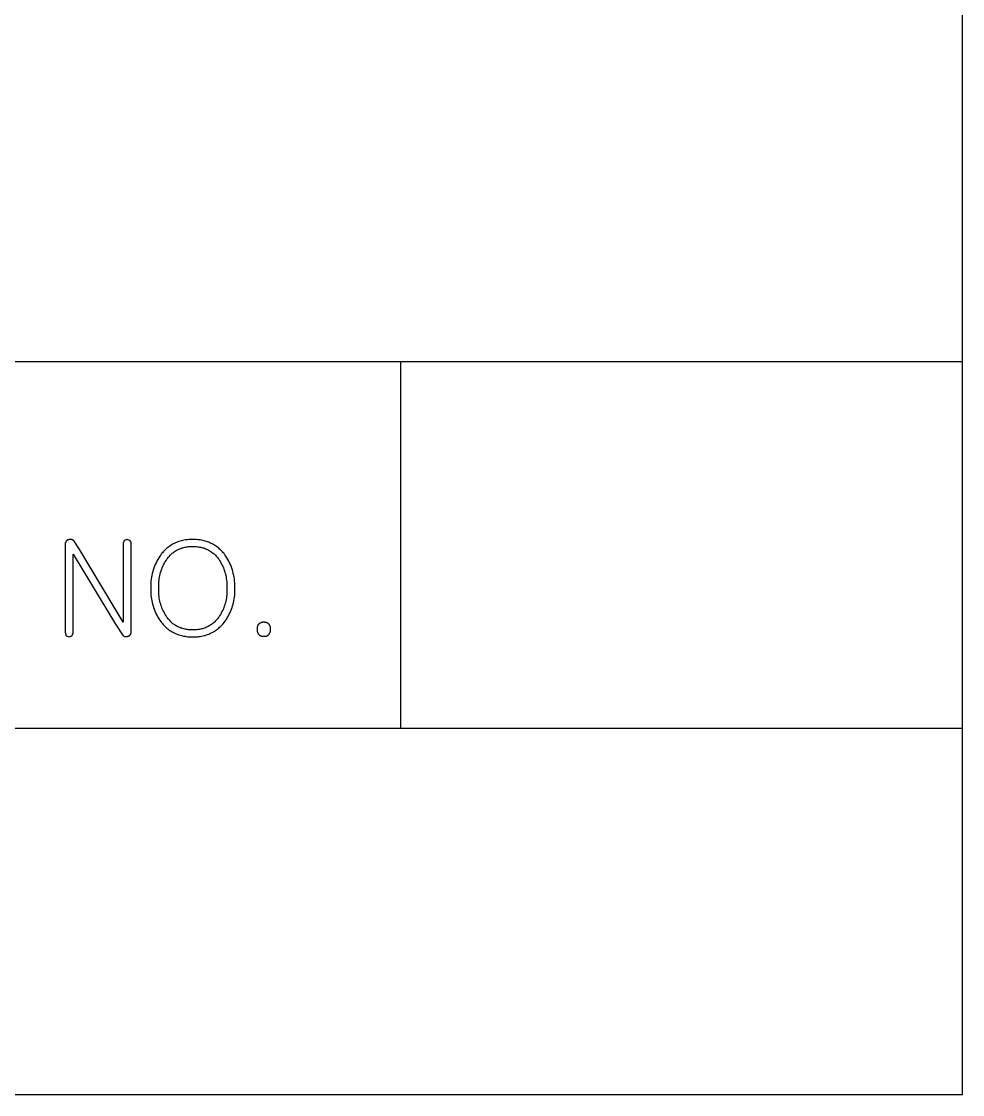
# Model space of a CAD drawing. Header units: millimetres. Extents: x 3033 to 5773, y 123 to 1487.
# Drawn here: x 5676.8 to 5773.1, y 124.1 to 233.9 of the extents above; entities that cross this region are included whole.
import ezdxf

# ---------------------------------------------------------------- set-up
doc = ezdxf.new("R2010")
doc.units = ezdxf.units.MM
doc.header["$MEASUREMENT"] = 0
doc.layers.add('____', color=5, linetype='Continuous')
doc.layers.add('TEX', color=70, linetype='Continuous')

msp = doc.modelspace()

# ---------------------------------------------------------------- linework, layer by layer
at = {"layer": '____'}
for p, q in [((5773.11, 124.06), (5773.11, 1486.94)), ((4443.11, 124.06), (5773.11, 124.06))]:
    msp.add_line(p, q, dxfattribs=at)
at = {"layer": 'TEX'}
for p, q in [((5773.11, 199.06), (5394.39, 199.06)), ((5715.61, 161.56), (5715.61, 199.06)), ((5681.25, 180.44), (5681.24, 180.43)), ((5681.24, 180.43), (5681.24, 180.41)), ((5681.24, 180.41), (5681.24, 180.39)), ((5681.24, 180.39), (5681.24, 180.38)), ((5681.24, 180.38), (5681.25, 180.36)), ((5681.26, 180.51), (5681.25, 180.49)), ((5681.25, 180.49), (5681.25, 180.48)), ((5681.25, 180.48), (5681.25, 180.46)), ((5681.25, 180.46), (5681.25, 180.44)), ((5681.25, 180.36), (5681.25, 180.35)), ((5681.25, 180.35), (5681.25, 171.38)), ((5681.27, 180.54), (5681.26, 180.52)), ((5681.26, 180.52), (5681.26, 180.51)), ((5681.28, 180.57), (5681.27, 180.55)), ((5681.27, 180.55), (5681.27, 180.54)), ((5681.29, 180.6), (5681.28, 180.58)), ((5681.28, 180.58), (5681.28, 180.57)), ((5681.3, 180.61), (5681.29, 180.6)), ((5681.31, 180.63), (5681.3, 180.61)), ((5681.32, 180.66), (5681.31, 180.64)), ((5681.31, 180.64), (5681.31, 180.63)), ((5681.33, 180.67), (5681.32, 180.66)), ((5681.34, 180.68), (5681.33, 180.67)), ((5681.35, 180.69), (5681.34, 180.68)), ((5681.36, 180.71), (5681.35, 180.69)), ((5681.37, 180.72), (5681.36, 180.71)), ((5681.38, 180.73), (5681.37, 180.72)), ((5681.4, 180.74), (5681.38, 180.73)), ((5681.41, 180.75), (5681.4, 180.74)), ((5681.42, 180.76), (5681.41, 180.75)), ((5681.43, 180.77), (5681.42, 180.76)), ((5681.45, 180.78), (5681.43, 180.77)), ((5681.46, 180.79), (5681.45, 180.78)), ((5681.48, 180.8), (5681.46, 180.79)), ((5681.49, 180.81), (5681.48, 180.8)), ((5681.5, 180.82), (5681.49, 180.81)), ((5681.52, 180.82), (5681.5, 180.82)), ((5681.53, 180.83), (5681.52, 180.82)), ((5681.55, 180.83), (5681.53, 180.83)), ((5681.56, 180.84), (5681.55, 180.83)), ((5681.58, 180.84), (5681.56, 180.84)), ((5681.59, 180.85), (5681.58, 180.84)), ((5681.61, 180.85), (5681.59, 180.85)), ((5681.63, 180.86), (5681.61, 180.85)), ((5681.64, 180.86), (5681.63, 180.86)), ((5681.66, 180.86), (5681.64, 180.86)), ((5681.68, 180.87), (5681.66, 180.86)), ((5681.69, 180.87), (5681.68, 180.87)), ((5681.71, 180.87), (5681.69, 180.87)), ((5681.73, 180.87), (5681.71, 180.87)), ((5681.74, 180.88), (5681.73, 180.87)), ((5681.76, 180.88), (5681.74, 180.88)), ((5681.78, 180.88), (5681.76, 180.88)), ((5681.79, 180.88), (5681.78, 180.88)), ((5681.81, 180.88), (5681.79, 180.88)), ((5681.83, 180.88), (5681.81, 180.88)), ((5681.84, 180.87), (5681.83, 180.88)), ((5681.86, 180.87), (5681.84, 180.87)), ((5681.88, 180.87), (5681.86, 180.87)), ((5681.89, 180.87), (5681.88, 180.87)), ((5681.91, 180.86), (5681.89, 180.87)), ((5681.93, 180.86), (5681.91, 180.86)), ((5681.94, 180.85), (5681.93, 180.86)), ((5681.96, 180.85), (5681.94, 180.85)), ((5681.97, 180.84), (5681.96, 180.85)), ((5681.99, 180.83), (5681.97, 180.84)), ((5682, 180.83), (5681.99, 180.83)), ((5682.02, 180.82), (5682, 180.83)), ((5682.03, 180.81), (5682.02, 180.82)), ((5682.05, 180.8), (5682.03, 180.81)), ((5682.06, 180.79), (5682.05, 180.8)), ((5682.08, 180.78), (5682.06, 180.79)), ((5682.09, 180.77), (5682.08, 180.78)), ((5682.1, 180.76), (5682.09, 180.77)), ((5682.12, 180.75), (5682.1, 180.76)), ((5682.13, 180.74), (5682.12, 180.75)), ((5682.14, 180.73), (5682.13, 180.74)), ((5682.15, 180.72), (5682.14, 180.73)), ((5682.16, 180.7), (5682.15, 180.72)), ((5682.17, 180.69), (5682.16, 180.7)), ((5682.18, 180.68), (5682.17, 180.69)), ((5682.19, 180.66), (5682.18, 180.68)), ((5682.2, 180.65), (5682.19, 180.66)), ((5682.21, 180.63), (5682.2, 180.65)), ((5682.22, 180.62), (5682.21, 180.63)), ((5682.23, 180.6), (5682.22, 180.62)), ((5682.69, 179.93), (5682.23, 180.6)), ((5687.28, 180.76), (5687.17, 180.5)), ((5687.17, 180.5), (5687.17, 172.41)), ((5687.59, 180.86), (5687.28, 180.76)), ((5687.84, 180.76), (5687.59, 180.86)), ((5687.85, 180.75), (5687.84, 180.76)), ((5687.86, 180.75), (5687.85, 180.75)), ((5687.87, 180.74), (5687.86, 180.75)), ((5687.88, 180.74), (5687.87, 180.74)), ((5687.89, 180.73), (5687.88, 180.74)), ((5687.9, 180.72), (5687.89, 180.73)), ((5687.89, 180.73), (5687.89, 180.73)), ((5687.91, 180.71), (5687.9, 180.72)), ((5687.92, 180.7), (5687.91, 180.71)), ((5687.91, 180.71), (5687.91, 180.71)), ((5687.93, 180.69), (5687.92, 180.7)), ((5687.94, 180.68), (5687.93, 180.69)), ((5687.93, 180.69), (5687.93, 180.69)), ((5687.95, 180.67), (5687.94, 180.68)), ((5687.95, 180.66), (5687.95, 180.67)), ((5687.96, 180.66), (5687.95, 180.66)), ((5687.96, 180.65), (5687.96, 180.66)), ((5687.97, 180.64), (5687.96, 180.65)), ((5687.97, 180.63), (5687.97, 180.64)), ((5687.97, 180.62), (5687.97, 180.63)), ((5687.98, 180.61), (5687.97, 180.62)), ((5687.98, 180.6), (5687.98, 180.61)), ((5687.98, 180.59), (5687.98, 180.6)), ((5687.99, 180.59), (5687.98, 180.59)), ((5687.99, 180.58), (5687.99, 180.59)), ((5687.99, 180.57), (5687.99, 180.58)), ((5687.99, 180.56), (5687.99, 180.57)), ((5688, 180.55), (5687.99, 180.56)), ((5688, 180.54), (5688, 180.55)), ((5688, 180.53), (5688, 180.54)), ((5688, 180.52), (5688, 180.53)), ((5688, 180.51), (5688, 180.52)), ((5688, 180.5), (5688, 180.51)), ((5688, 171.48), (5688, 180.5)), ((5691.86, 180.13), (5691.76, 180.05)), ((5691.97, 180.2), (5691.86, 180.13)), ((5692.08, 180.28), (5691.97, 180.2)), ((5692.19, 180.34), (5692.08, 180.28)), ((5692.3, 180.41), (5692.19, 180.34)), ((5692.41, 180.47), (5692.3, 180.41)), ((5692.53, 180.52), (5692.41, 180.47)), ((5692.65, 180.57), (5692.53, 180.52)), ((5692.77, 180.62), (5692.65, 180.57)), ((5692.89, 180.66), (5692.77, 180.62)), ((5693.01, 180.7), (5692.89, 180.66)), ((5693.14, 180.74), (5693.01, 180.7)), ((5693.26, 180.77), (5693.14, 180.74)), ((5693.39, 180.8), (5693.26, 180.77)), ((5693.52, 180.82), (5693.39, 180.8)), ((5693.64, 180.84), (5693.52, 180.82)), ((5693.58, 180.1), (5693.68, 180.11)), ((5693.77, 180.85), (5693.64, 180.84)), ((5693.68, 180.11), (5693.78, 180.13)), ((5693.9, 180.86), (5693.77, 180.85)), ((5693.78, 180.13), (5693.88, 180.14)), ((5693.88, 180.14), (5693.98, 180.14)), ((5694.03, 180.86), (5693.9, 180.86)), ((5693.98, 180.14), (5694.08, 180.15)), ((5694.16, 180.86), (5694.03, 180.86)), ((5694.08, 180.15), (5694.19, 180.14)), ((5694.29, 180.86), (5694.16, 180.86)), ((5694.19, 180.14), (5694.29, 180.14)), ((5694.42, 180.87), (5694.29, 180.86)), ((5694.29, 180.14), (5694.39, 180.14)), ((5694.39, 180.14), (5694.49, 180.15)), ((5694.55, 180.87), (5694.42, 180.87)), ((5694.49, 180.15), (5694.6, 180.14)), ((5694.68, 180.86), (5694.55, 180.87)), ((5694.6, 180.14), (5694.7, 180.14)), ((5694.81, 180.85), (5694.68, 180.86)), ((5694.7, 180.14), (5694.81, 180.13)), ((5694.94, 180.84), (5694.81, 180.85)), ((5694.81, 180.13), (5694.91, 180.12)), ((5694.91, 180.12), (5695.01, 180.1)), ((5695.07, 180.82), (5694.94, 180.84)), ((5695.2, 180.8), (5695.07, 180.82)), ((5695.33, 180.78), (5695.2, 180.8)), ((5695.46, 180.74), (5695.33, 180.78)), ((5695.58, 180.71), (5695.46, 180.74)), ((5695.71, 180.67), (5695.58, 180.71)), ((5695.83, 180.63), (5695.71, 180.67)), ((5695.95, 180.58), (5695.83, 180.63)), ((5696.07, 180.53), (5695.95, 180.58)), ((5696.19, 180.47), (5696.07, 180.53)), ((5696.31, 180.41), (5696.19, 180.47)), ((5696.42, 180.35), (5696.31, 180.41)), ((5696.53, 180.28), (5696.42, 180.35)), ((5696.64, 180.21), (5696.53, 180.28)), ((5696.75, 180.14), (5696.64, 180.21)), ((5696.86, 180.06), (5696.75, 180.14)), ((5682.07, 171.38), (5682.07, 179.37)), ((5682.07, 179.37), (5686.4, 172.2)), ((5687.17, 172.41), (5682.69, 179.93)), ((5690.93, 179.16), (5690.83, 178.99)), ((5691.04, 179.31), (5690.93, 179.16)), ((5691.12, 179.42), (5691.04, 179.31)), ((5691.2, 179.52), (5691.12, 179.42)), ((5691.29, 179.61), (5691.2, 179.52)), ((5691.37, 179.71), (5691.29, 179.61)), ((5691.47, 179.8), (5691.37, 179.71)), ((5691.56, 179.89), (5691.47, 179.8)), ((5691.66, 179.97), (5691.56, 179.89)), ((5691.76, 180.05), (5691.66, 179.97)), ((5691.72, 178.93), (5691.78, 179.02)), ((5691.78, 179.02), (5691.84, 179.1)), ((5691.84, 179.1), (5691.91, 179.17)), ((5691.91, 179.17), (5691.98, 179.25)), ((5691.98, 179.25), (5692.05, 179.32)), ((5692.05, 179.32), (5692.13, 179.39)), ((5692.13, 179.39), (5692.2, 179.46)), ((5692.2, 179.46), (5692.28, 179.52)), ((5692.28, 179.52), (5692.37, 179.58)), ((5692.37, 179.58), (5692.45, 179.64)), ((5692.45, 179.64), (5692.53, 179.7)), ((5692.53, 179.7), (5692.62, 179.75)), ((5692.62, 179.75), (5692.71, 179.8)), ((5692.71, 179.8), (5692.8, 179.84)), ((5692.8, 179.84), (5692.89, 179.89)), ((5692.89, 179.89), (5692.99, 179.93)), ((5692.99, 179.93), (5693.08, 179.96)), ((5693.08, 179.96), (5693.18, 180)), ((5693.18, 180), (5693.28, 180.03)), ((5693.28, 180.03), (5693.38, 180.06)), ((5693.38, 180.06), (5693.48, 180.08)), ((5693.48, 180.08), (5693.58, 180.1)), ((5695.01, 180.1), (5695.11, 180.08)), ((5695.11, 180.08), (5695.21, 180.06)), ((5695.21, 180.06), (5695.31, 180.03)), ((5695.31, 180.03), (5695.41, 180)), ((5695.41, 180), (5695.51, 179.97)), ((5695.51, 179.97), (5695.61, 179.93)), ((5695.61, 179.93), (5695.7, 179.89)), ((5695.7, 179.89), (5695.8, 179.85)), ((5695.8, 179.85), (5695.89, 179.8)), ((5695.89, 179.8), (5695.98, 179.75)), ((5695.98, 179.75), (5696.07, 179.7)), ((5696.07, 179.7), (5696.16, 179.64)), ((5696.16, 179.64), (5696.24, 179.58)), ((5696.24, 179.58), (5696.33, 179.52)), ((5696.33, 179.52), (5696.41, 179.46)), ((5696.41, 179.46), (5696.49, 179.39)), ((5696.49, 179.39), (5696.56, 179.32)), ((5696.56, 179.32), (5696.64, 179.25)), ((5696.64, 179.25), (5696.71, 179.17)), ((5696.71, 179.17), (5696.78, 179.1)), ((5696.78, 179.1), (5696.84, 179.02)), ((5696.84, 179.02), (5696.91, 178.93)), ((5696.96, 179.98), (5696.86, 180.06)), ((5697.06, 179.89), (5696.96, 179.98)), ((5697.15, 179.8), (5697.06, 179.89)), ((5697.25, 179.71), (5697.15, 179.8)), ((5697.34, 179.62), (5697.25, 179.71)), ((5697.42, 179.52), (5697.34, 179.62)), ((5697.51, 179.42), (5697.42, 179.52)), ((5697.59, 179.31), (5697.51, 179.42)), ((5697.7, 179.16), (5697.59, 179.31)), ((5697.8, 178.99), (5697.7, 179.16)), ((5690.33, 177.95), (5690.27, 177.77)), ((5690.4, 178.13), (5690.33, 177.95)), ((5690.47, 178.31), (5690.4, 178.13)), ((5690.55, 178.48), (5690.47, 178.31)), ((5690.64, 178.66), (5690.55, 178.48)), ((5690.73, 178.83), (5690.64, 178.66)), ((5690.83, 178.99), (5690.73, 178.83)), ((5691.13, 177.82), (5691.19, 177.97)), ((5691.19, 177.97), (5691.25, 178.13)), ((5691.25, 178.13), (5691.32, 178.28)), ((5691.32, 178.28), (5691.4, 178.43)), ((5691.4, 178.43), (5691.48, 178.57)), ((5691.48, 178.57), (5691.57, 178.71)), ((5691.57, 178.71), (5691.66, 178.85)), ((5691.66, 178.85), (5691.72, 178.93)), ((5696.91, 178.93), (5696.97, 178.85)), ((5696.97, 178.85), (5697.06, 178.71)), ((5697.06, 178.71), (5697.14, 178.57)), ((5697.14, 178.57), (5697.22, 178.42)), ((5697.22, 178.42), (5697.3, 178.28)), ((5697.3, 178.28), (5697.37, 178.13)), ((5697.37, 178.13), (5697.44, 177.97)), ((5697.44, 177.97), (5697.5, 177.82)), ((5697.9, 178.83), (5697.8, 178.99)), ((5697.99, 178.66), (5697.9, 178.83)), ((5698.08, 178.48), (5697.99, 178.66)), ((5698.16, 178.31), (5698.08, 178.48)), ((5698.23, 178.13), (5698.16, 178.31)), ((5698.3, 177.95), (5698.23, 178.13)), ((5698.36, 177.77), (5698.3, 177.95)), ((5690.06, 176.82), (5690.03, 176.63)), ((5690.09, 177.02), (5690.06, 176.82)), ((5690.12, 177.2), (5690.09, 177.02)), ((5690.16, 177.39), (5690.12, 177.2)), ((5690.21, 177.58), (5690.16, 177.39)), ((5690.27, 177.77), (5690.21, 177.58)), ((5690.86, 176.69), (5690.88, 176.86)), ((5690.88, 176.86), (5690.9, 177.02)), ((5690.9, 177.02), (5690.94, 177.18)), ((5690.94, 177.18), (5690.98, 177.34)), ((5690.98, 177.34), (5691.02, 177.5)), ((5691.02, 177.5), (5691.07, 177.66)), ((5691.07, 177.66), (5691.13, 177.82)), ((5697.5, 177.82), (5697.55, 177.66)), ((5697.55, 177.66), (5697.6, 177.5)), ((5697.6, 177.5), (5697.65, 177.34)), ((5697.65, 177.34), (5697.68, 177.18)), ((5697.68, 177.18), (5697.72, 177.02)), ((5697.72, 177.02), (5697.74, 176.85)), ((5697.74, 176.85), (5697.77, 176.69)), ((5698.41, 177.58), (5698.36, 177.77)), ((5698.46, 177.39), (5698.41, 177.58)), ((5698.51, 177.2), (5698.46, 177.39)), ((5698.54, 177.02), (5698.51, 177.2)), ((5698.57, 176.82), (5698.54, 177.02)), ((5698.59, 176.63), (5698.57, 176.82)), ((5690.02, 176.44), (5690.01, 176.25)), ((5690.01, 176.25), (5690.01, 176.05)), ((5690.01, 176.05), (5690.01, 175.86)), ((5690.01, 175.86), (5690.01, 175.68)), ((5690.03, 176.63), (5690.02, 176.44)), ((5690.83, 176.36), (5690.84, 176.53)), ((5690.83, 176.19), (5690.83, 176.36)), ((5690.83, 176.03), (5690.83, 176.19)), ((5690.83, 175.86), (5690.83, 176.03)), ((5690.83, 175.7), (5690.83, 175.86)), ((5690.84, 176.53), (5690.86, 176.69)), ((5697.77, 176.69), (5697.78, 176.52)), ((5697.78, 176.52), (5697.79, 176.36)), ((5697.79, 176.36), (5697.8, 176.19)), ((5697.8, 176.03), (5697.79, 175.86)), ((5697.79, 175.86), (5697.8, 175.7)), ((5697.8, 176.19), (5697.8, 176.03)), ((5698.61, 176.44), (5698.59, 176.63)), ((5698.62, 176.25), (5698.61, 176.44)), ((5698.62, 176.05), (5698.62, 176.25)), ((5698.62, 175.86), (5698.62, 176.05)), ((5698.62, 175.68), (5698.62, 175.86)), ((5690.01, 175.68), (5690.01, 175.5)), ((5690.01, 175.5), (5690.02, 175.32)), ((5690.02, 175.32), (5690.03, 175.14)), ((5690.03, 175.14), (5690.05, 174.96)), ((5690.05, 174.96), (5690.08, 174.78)), ((5690.08, 174.78), (5690.11, 174.6)), ((5690.83, 175.53), (5690.83, 175.7)), ((5690.83, 175.37), (5690.83, 175.53)), ((5690.84, 175.21), (5690.83, 175.37)), ((5690.86, 175.04), (5690.84, 175.21)), ((5690.88, 174.88), (5690.86, 175.04)), ((5690.91, 174.72), (5690.88, 174.88)), ((5690.94, 174.56), (5690.91, 174.72)), ((5697.72, 174.72), (5697.68, 174.56)), ((5697.75, 174.88), (5697.72, 174.72)), ((5697.77, 175.04), (5697.75, 174.88)), ((5697.78, 175.21), (5697.77, 175.04)), ((5697.79, 175.37), (5697.78, 175.21)), ((5697.8, 175.53), (5697.79, 175.37)), ((5697.8, 175.7), (5697.8, 175.53)), ((5698.52, 174.6), (5698.55, 174.78)), ((5698.55, 174.78), (5698.58, 174.96)), ((5698.58, 174.96), (5698.6, 175.14)), ((5698.6, 175.14), (5698.61, 175.32)), ((5698.61, 175.32), (5698.62, 175.5)), ((5698.62, 175.5), (5698.62, 175.68)), ((5690.11, 174.6), (5690.15, 174.42)), ((5690.15, 174.42), (5690.19, 174.25)), ((5690.19, 174.25), (5690.24, 174.07)), ((5690.24, 174.07), (5690.3, 173.9)), ((5690.3, 173.9), (5690.36, 173.73)), ((5690.36, 173.73), (5690.42, 173.56)), ((5690.42, 173.56), (5690.5, 173.4)), ((5690.98, 174.4), (5690.94, 174.56)), ((5691.03, 174.25), (5690.98, 174.4)), ((5691.08, 174.09), (5691.03, 174.25)), ((5691.13, 173.94), (5691.08, 174.09)), ((5691.19, 173.78), (5691.13, 173.94)), ((5691.26, 173.63), (5691.19, 173.78)), ((5691.33, 173.49), (5691.26, 173.63)), ((5697.37, 173.63), (5697.3, 173.49)), ((5697.44, 173.78), (5697.37, 173.63)), ((5697.5, 173.94), (5697.44, 173.78)), ((5697.55, 174.09), (5697.5, 173.94)), ((5697.6, 174.25), (5697.55, 174.09)), ((5697.65, 174.4), (5697.6, 174.25)), ((5697.68, 174.56), (5697.65, 174.4)), ((5698.13, 173.4), (5698.2, 173.56)), ((5698.2, 173.56), (5698.27, 173.73)), ((5698.27, 173.73), (5698.33, 173.9)), ((5698.33, 173.9), (5698.39, 174.07)), ((5698.39, 174.07), (5698.44, 174.25)), ((5698.44, 174.25), (5698.48, 174.42)), ((5698.48, 174.42), (5698.52, 174.6)), ((5690.5, 173.4), (5690.57, 173.23)), ((5690.57, 173.23), (5690.66, 173.07)), ((5690.66, 173.07), (5690.74, 172.91)), ((5690.74, 172.91), (5690.84, 172.76)), ((5690.84, 172.76), (5690.94, 172.61)), ((5690.94, 172.61), (5691.04, 172.46)), ((5691.04, 172.46), (5691.12, 172.36)), ((5691.4, 173.34), (5691.33, 173.49)), ((5691.48, 173.2), (5691.4, 173.34)), ((5691.57, 173.06), (5691.48, 173.2)), ((5691.66, 172.92), (5691.57, 173.06)), ((5691.72, 172.84), (5691.66, 172.92)), ((5691.78, 172.76), (5691.72, 172.84)), ((5691.84, 172.68), (5691.78, 172.76)), ((5691.91, 172.6), (5691.84, 172.68)), ((5691.98, 172.53), (5691.91, 172.6)), ((5692.05, 172.45), (5691.98, 172.53)), ((5692.13, 172.39), (5692.05, 172.45)), ((5696.56, 172.45), (5696.49, 172.38)), ((5696.64, 172.53), (5696.56, 172.45)), ((5696.71, 172.6), (5696.64, 172.53)), ((5696.78, 172.68), (5696.71, 172.6)), ((5696.84, 172.76), (5696.78, 172.68)), ((5696.91, 172.84), (5696.84, 172.76)), ((5696.97, 172.92), (5696.91, 172.84)), ((5697.06, 173.06), (5696.97, 172.92)), ((5697.14, 173.2), (5697.06, 173.06)), ((5697.22, 173.34), (5697.14, 173.2)), ((5697.3, 173.49), (5697.22, 173.34)), ((5697.51, 172.36), (5697.59, 172.46)), ((5697.59, 172.46), (5697.69, 172.61)), ((5697.69, 172.61), (5697.79, 172.76)), ((5697.79, 172.76), (5697.88, 172.91)), ((5697.88, 172.91), (5697.97, 173.07)), ((5697.97, 173.07), (5698.05, 173.23)), ((5698.05, 173.23), (5698.13, 173.4)), ((5681.25, 171.38), (5681.35, 171.02)), ((5682.07, 171.36), (5682.07, 171.38)), ((5682.07, 171.34), (5682.07, 171.36)), ((5682.07, 171.33), (5682.07, 171.34)), ((5682.07, 171.31), (5682.07, 171.33)), ((5686.4, 172.2), (5687.12, 171.12)), ((5688, 171.46), (5688, 171.48)), ((5688, 171.45), (5688, 171.46)), ((5688.01, 171.44), (5688, 171.45)), ((5688, 171.33), (5688.01, 171.35)), ((5688, 171.32), (5688, 171.33)), ((5688.01, 171.42), (5688.01, 171.44)), ((5688.01, 171.41), (5688.01, 171.42)), ((5688.01, 171.39), (5688.01, 171.41)), ((5688.01, 171.38), (5688.01, 171.39)), ((5688.01, 171.36), (5688.01, 171.38)), ((5688.01, 171.35), (5688.01, 171.36)), ((5691.12, 172.36), (5691.2, 172.26)), ((5691.2, 172.26), (5691.29, 172.16)), ((5691.29, 172.16), (5691.37, 172.07)), ((5691.37, 172.07), (5691.47, 171.97)), ((5691.47, 171.97), (5691.56, 171.89)), ((5691.56, 171.89), (5691.66, 171.8)), ((5691.66, 171.8), (5691.76, 171.72)), ((5691.76, 171.72), (5691.86, 171.64)), ((5691.86, 171.64), (5691.97, 171.57)), ((5691.97, 171.57), (5692.08, 171.5)), ((5692.08, 171.5), (5692.19, 171.43)), ((5692.2, 172.32), (5692.13, 172.39)), ((5692.19, 171.43), (5692.3, 171.37)), ((5692.28, 172.25), (5692.2, 172.32)), ((5692.37, 172.19), (5692.28, 172.25)), ((5692.3, 171.37), (5692.41, 171.31)), ((5692.45, 172.13), (5692.37, 172.19)), ((5692.53, 172.08), (5692.45, 172.13)), ((5692.62, 172.03), (5692.53, 172.08)), ((5692.71, 171.98), (5692.62, 172.03)), ((5692.8, 171.93), (5692.71, 171.98)), ((5692.89, 171.89), (5692.8, 171.93)), ((5692.99, 171.85), (5692.89, 171.89)), ((5693.08, 171.81), (5692.99, 171.85)), ((5693.18, 171.78), (5693.08, 171.81)), ((5693.28, 171.75), (5693.18, 171.78)), ((5693.38, 171.72), (5693.28, 171.75)), ((5693.48, 171.7), (5693.38, 171.72)), ((5693.58, 171.68), (5693.48, 171.7)), ((5693.68, 171.66), (5693.58, 171.68)), ((5693.78, 171.65), (5693.68, 171.66)), ((5693.88, 171.64), (5693.78, 171.65)), ((5693.98, 171.63), (5693.88, 171.64)), ((5694.08, 171.63), (5693.98, 171.63)), ((5694.19, 171.63), (5694.08, 171.63)), ((5694.29, 171.63), (5694.19, 171.63)), ((5694.39, 171.63), (5694.29, 171.63)), ((5694.49, 171.63), (5694.39, 171.63)), ((5694.6, 171.63), (5694.49, 171.63)), ((5694.7, 171.64), (5694.6, 171.63)), ((5694.81, 171.65), (5694.7, 171.64)), ((5694.91, 171.66), (5694.81, 171.65)), ((5695.01, 171.67), (5694.91, 171.66)), ((5695.11, 171.69), (5695.01, 171.67)), ((5695.21, 171.72), (5695.11, 171.69)), ((5695.31, 171.74), (5695.21, 171.72)), ((5695.41, 171.77), (5695.31, 171.74)), ((5695.51, 171.81), (5695.41, 171.77)), ((5695.61, 171.84), (5695.51, 171.81)), ((5695.7, 171.89), (5695.61, 171.84)), ((5695.8, 171.93), (5695.7, 171.89)), ((5695.89, 171.97), (5695.8, 171.93)), ((5695.98, 172.02), (5695.89, 171.97)), ((5696.07, 172.08), (5695.98, 172.02)), ((5696.16, 172.13), (5696.07, 172.08)), ((5696.24, 172.19), (5696.16, 172.13)), ((5696.19, 171.3), (5696.31, 171.36)), ((5696.33, 172.25), (5696.24, 172.19)), ((5696.31, 171.36), (5696.42, 171.42)), ((5696.41, 172.32), (5696.33, 172.25)), ((5696.49, 172.38), (5696.41, 172.32)), ((5696.42, 171.42), (5696.53, 171.49)), ((5696.53, 171.49), (5696.64, 171.56)), ((5696.64, 171.56), (5696.75, 171.64)), ((5696.75, 171.64), (5696.86, 171.71)), ((5696.86, 171.71), (5696.96, 171.8)), ((5696.96, 171.8), (5697.06, 171.88)), ((5697.06, 171.88), (5697.15, 171.97)), ((5697.15, 171.97), (5697.25, 172.06)), ((5697.25, 172.06), (5697.34, 172.16)), ((5697.34, 172.16), (5697.42, 172.25)), ((5697.42, 172.25), (5697.51, 172.36)), ((5700.9, 171.84), (5700.89, 171.81)), ((5700.89, 171.81), (5700.89, 171.78)), ((5700.89, 171.78), (5700.89, 171.75)), ((5700.89, 171.75), (5700.89, 171.72)), ((5700.89, 171.72), (5700.89, 171.69)), ((5700.89, 171.69), (5700.89, 171.66)), ((5700.89, 171.66), (5700.89, 171.63)), ((5700.89, 171.63), (5700.89, 171.59)), ((5700.89, 171.59), (5700.89, 171.56)), ((5700.89, 171.56), (5700.9, 171.53)), ((5700.91, 171.9), (5700.9, 171.87)), ((5700.9, 171.87), (5700.9, 171.84)), ((5700.9, 171.53), (5700.9, 171.5)), ((5700.9, 171.5), (5700.91, 171.47)), ((5700.92, 171.96), (5700.91, 171.93)), ((5700.91, 171.93), (5700.91, 171.9)), ((5700.91, 171.47), (5700.91, 171.45)), ((5700.91, 171.45), (5700.92, 171.42)), ((5700.93, 171.98), (5700.92, 171.96)), ((5700.92, 171.42), (5700.93, 171.39)), ((5700.94, 172.01), (5700.93, 171.98)), ((5700.93, 171.39), (5700.94, 171.36)), ((5700.95, 172.04), (5700.94, 172.01)), ((5700.94, 171.36), (5700.95, 171.33)), ((5700.97, 172.07), (5700.95, 172.04)), ((5700.95, 171.33), (5700.97, 171.3)), ((5700.98, 172.1), (5700.97, 172.07)), ((5700.99, 172.12), (5700.98, 172.1)), ((5701.01, 172.15), (5700.99, 172.12)), ((5701.02, 172.18), (5701.01, 172.15)), ((5701.04, 172.2), (5701.02, 172.18)), ((5701.07, 172.22), (5701.04, 172.2)), ((5701.09, 172.24), (5701.07, 172.22)), ((5701.12, 172.26), (5701.09, 172.24)), ((5701.15, 172.28), (5701.12, 172.26)), ((5701.17, 172.29), (5701.15, 172.28)), ((5701.2, 172.31), (5701.17, 172.29)), ((5701.23, 172.32), (5701.2, 172.31)), ((5701.26, 172.33), (5701.23, 172.32)), ((5701.29, 172.35), (5701.26, 172.33)), ((5701.32, 172.36), (5701.29, 172.35)), ((5701.35, 172.37), (5701.32, 172.36)), ((5701.38, 172.38), (5701.35, 172.37)), ((5701.42, 172.38), (5701.38, 172.38)), ((5701.45, 172.39), (5701.42, 172.38)), ((5701.48, 172.4), (5701.45, 172.39)), ((5701.51, 172.4), (5701.48, 172.4)), ((5701.54, 172.4), (5701.51, 172.4)), ((5701.58, 172.41), (5701.54, 172.4)), ((5701.61, 172.41), (5701.58, 172.41)), ((5701.64, 172.4), (5701.61, 172.41)), ((5701.67, 172.4), (5701.64, 172.4)), ((5701.7, 172.4), (5701.67, 172.4)), ((5701.73, 172.39), (5701.7, 172.4)), ((5701.76, 172.38), (5701.73, 172.39)), ((5701.79, 172.37), (5701.76, 172.38)), ((5701.82, 172.37), (5701.79, 172.37)), ((5701.85, 172.36), (5701.82, 172.37)), ((5701.88, 172.34), (5701.85, 172.36)), ((5701.91, 172.33), (5701.88, 172.34)), ((5701.94, 172.32), (5701.91, 172.33)), ((5701.97, 172.31), (5701.94, 172.32)), ((5701.99, 172.29), (5701.97, 172.31)), ((5702.02, 172.27), (5701.99, 172.29)), ((5702.05, 172.26), (5702.02, 172.27)), ((5702.07, 172.24), (5702.05, 172.26)), ((5702.1, 172.22), (5702.07, 172.24)), ((5702.12, 172.2), (5702.1, 172.22)), ((5702.14, 172.18), (5702.12, 172.2)), ((5702.16, 172.15), (5702.14, 172.18)), ((5702.17, 172.12), (5702.16, 172.15)), ((5702.18, 172.1), (5702.17, 172.12)), ((5702.2, 172.07), (5702.18, 172.1)), ((5702.21, 172.04), (5702.2, 172.07)), ((5702.2, 171.3), (5702.21, 171.33)), ((5702.22, 172.01), (5702.21, 172.04)), ((5702.21, 171.33), (5702.22, 171.36)), ((5702.23, 171.98), (5702.22, 172.01)), ((5702.22, 171.36), (5702.23, 171.39)), ((5702.24, 171.96), (5702.23, 171.98)), ((5702.23, 171.39), (5702.24, 171.42)), ((5702.25, 171.93), (5702.24, 171.96)), ((5702.24, 171.42), (5702.25, 171.45)), ((5702.26, 171.9), (5702.25, 171.93)), ((5702.25, 171.45), (5702.26, 171.47)), ((5702.26, 171.87), (5702.26, 171.9)), ((5702.27, 171.84), (5702.26, 171.87)), ((5702.26, 171.5), (5702.27, 171.53)), ((5702.26, 171.47), (5702.26, 171.5)), ((5702.27, 171.81), (5702.27, 171.84)), ((5702.27, 171.78), (5702.27, 171.81)), ((5702.28, 171.75), (5702.27, 171.78)), ((5702.27, 171.59), (5702.28, 171.63)), ((5702.27, 171.56), (5702.27, 171.59)), ((5702.27, 171.53), (5702.27, 171.56)), ((5702.28, 171.72), (5702.28, 171.75)), ((5702.28, 171.69), (5702.28, 171.72)), ((5702.28, 171.66), (5702.28, 171.69)), ((5702.28, 171.63), (5702.28, 171.66)), ((5681.35, 171.02), (5681.66, 170.91)), ((5681.66, 170.91), (5681.92, 171.02)), ((5681.92, 171.02), (5681.93, 171.03)), ((5681.93, 171.03), (5681.94, 171.04)), ((5681.94, 171.04), (5681.95, 171.05)), ((5681.95, 171.05), (5681.96, 171.06)), ((5681.96, 171.06), (5681.97, 171.07)), ((5681.97, 171.07), (5681.98, 171.09)), ((5681.98, 171.09), (5681.99, 171.1)), ((5681.99, 171.1), (5682, 171.11)), ((5682, 171.11), (5682.01, 171.13)), ((5682.01, 171.13), (5682.02, 171.14)), ((5682.02, 171.16), (5682.03, 171.17)), ((5682.02, 171.14), (5682.02, 171.16)), ((5682.03, 171.17), (5682.04, 171.19)), ((5682.04, 171.2), (5682.05, 171.22)), ((5682.04, 171.19), (5682.04, 171.2)), ((5682.05, 171.23), (5682.06, 171.25)), ((5682.05, 171.22), (5682.05, 171.23)), ((5682.06, 171.28), (5682.07, 171.3)), ((5682.06, 171.26), (5682.06, 171.28)), ((5682.06, 171.25), (5682.06, 171.26)), ((5682.07, 171.3), (5682.07, 171.31)), ((5687.12, 171.12), (5687.13, 171.11)), ((5687.13, 171.11), (5687.14, 171.1)), ((5687.14, 171.1), (5687.15, 171.08)), ((5687.15, 171.08), (5687.15, 171.07)), ((5687.15, 171.07), (5687.16, 171.06)), ((5687.16, 171.06), (5687.17, 171.05)), ((5687.17, 171.05), (5687.18, 171.04)), ((5687.18, 171.04), (5687.19, 171.03)), ((5687.19, 171.03), (5687.2, 171.02)), ((5687.2, 171.02), (5687.21, 171.02)), ((5687.21, 171.02), (5687.22, 171.01)), ((5687.22, 171.01), (5687.23, 171)), ((5687.23, 171), (5687.25, 170.99)), ((5687.25, 170.99), (5687.26, 170.98)), ((5687.26, 170.98), (5687.27, 170.98)), ((5687.27, 170.98), (5687.28, 170.97)), ((5687.28, 170.97), (5687.29, 170.96)), ((5687.29, 170.96), (5687.31, 170.96)), ((5687.31, 170.96), (5687.32, 170.95)), ((5687.32, 170.95), (5687.33, 170.95)), ((5687.33, 170.95), (5687.34, 170.94)), ((5687.34, 170.94), (5687.36, 170.94)), ((5687.36, 170.94), (5687.37, 170.94)), ((5687.37, 170.94), (5687.38, 170.93)), ((5687.38, 170.93), (5687.4, 170.93)), ((5687.4, 170.93), (5687.41, 170.93)), ((5687.41, 170.93), (5687.42, 170.93)), ((5687.42, 170.93), (5687.44, 170.93)), ((5687.44, 170.93), (5687.45, 170.93)), ((5687.45, 170.93), (5687.47, 170.93)), ((5687.47, 170.93), (5687.48, 170.93)), ((5687.48, 170.93), (5687.49, 170.93)), ((5687.49, 170.93), (5687.51, 170.93)), ((5687.51, 170.93), (5687.52, 170.93)), ((5687.52, 170.93), (5687.53, 170.93)), ((5687.53, 170.93), (5687.55, 170.93)), ((5687.55, 170.93), (5687.56, 170.94)), ((5687.56, 170.94), (5687.57, 170.94)), ((5687.57, 170.94), (5687.59, 170.94)), ((5687.59, 170.94), (5687.6, 170.95)), ((5687.6, 170.95), (5687.61, 170.95)), ((5687.61, 170.95), (5687.63, 170.96)), ((5687.63, 170.96), (5687.64, 170.96)), ((5687.64, 170.96), (5687.65, 170.97)), ((5687.65, 170.97), (5687.67, 170.97)), ((5687.67, 170.97), (5687.68, 170.97)), ((5687.68, 170.97), (5687.7, 170.98)), ((5687.7, 170.98), (5687.71, 170.98)), ((5687.71, 170.98), (5687.73, 170.99)), ((5687.73, 170.99), (5687.74, 170.99)), ((5687.74, 170.99), (5687.75, 171)), ((5687.75, 171), (5687.77, 171)), ((5687.77, 171), (5687.78, 171.01)), ((5687.78, 171.01), (5687.79, 171.02)), ((5687.79, 171.02), (5687.81, 171.03)), ((5687.81, 171.03), (5687.82, 171.03)), ((5687.82, 171.03), (5687.83, 171.04)), ((5687.83, 171.04), (5687.84, 171.05)), ((5687.84, 171.05), (5687.85, 171.06)), ((5687.85, 171.06), (5687.87, 171.07)), ((5687.87, 171.07), (5687.88, 171.08)), ((5687.88, 171.08), (5687.89, 171.09)), ((5687.89, 171.09), (5687.9, 171.1)), ((5687.9, 171.1), (5687.91, 171.11)), ((5687.91, 171.11), (5687.92, 171.13)), ((5687.92, 171.13), (5687.93, 171.14)), ((5687.93, 171.15), (5687.94, 171.16)), ((5687.93, 171.14), (5687.93, 171.15)), ((5687.94, 171.16), (5687.95, 171.18)), ((5687.95, 171.18), (5687.96, 171.19)), ((5687.96, 171.2), (5687.97, 171.22)), ((5687.96, 171.19), (5687.96, 171.2)), ((5687.97, 171.22), (5687.98, 171.23)), ((5687.98, 171.24), (5687.99, 171.26)), ((5687.98, 171.23), (5687.98, 171.24)), ((5687.99, 171.29), (5688, 171.3)), ((5687.99, 171.27), (5687.99, 171.29)), ((5687.99, 171.26), (5687.99, 171.27)), ((5688, 171.3), (5688, 171.32)), ((5692.41, 171.31), (5692.53, 171.25)), ((5692.53, 171.25), (5692.65, 171.2)), ((5692.65, 171.2), (5692.77, 171.15)), ((5692.77, 171.15), (5692.89, 171.11)), ((5692.89, 171.11), (5693.01, 171.07)), ((5693.01, 171.07), (5693.14, 171.04)), ((5693.14, 171.04), (5693.26, 171.01)), ((5693.26, 171.01), (5693.39, 170.98)), ((5693.39, 170.98), (5693.52, 170.96)), ((5693.52, 170.96), (5693.64, 170.94)), ((5693.64, 170.94), (5693.77, 170.92)), ((5693.77, 170.92), (5693.9, 170.91)), ((5693.9, 170.91), (5694.03, 170.91)), ((5694.03, 170.91), (5694.16, 170.91)), ((5694.16, 170.91), (5694.29, 170.91)), ((5694.29, 170.91), (5694.42, 170.91)), ((5694.42, 170.91), (5694.55, 170.91)), ((5694.55, 170.91), (5694.68, 170.91)), ((5694.68, 170.91), (5694.81, 170.92)), ((5694.81, 170.92), (5694.94, 170.93)), ((5694.94, 170.93), (5695.07, 170.95)), ((5695.07, 170.95), (5695.2, 170.97)), ((5695.2, 170.97), (5695.33, 171)), ((5695.33, 171), (5695.46, 171.03)), ((5695.46, 171.03), (5695.58, 171.06)), ((5695.58, 171.06), (5695.71, 171.1)), ((5695.71, 171.1), (5695.83, 171.15)), ((5695.83, 171.15), (5695.95, 171.19)), ((5695.95, 171.19), (5696.07, 171.24)), ((5696.07, 171.24), (5696.19, 171.3)), ((5700.97, 171.3), (5700.98, 171.27)), ((5700.98, 171.27), (5700.99, 171.25)), ((5700.99, 171.25), (5701.01, 171.22)), ((5701.01, 171.22), (5701.02, 171.2)), ((5701.02, 171.2), (5701.04, 171.17)), ((5701.04, 171.17), (5701.06, 171.15)), ((5701.06, 171.15), (5701.08, 171.14)), ((5701.08, 171.14), (5701.09, 171.12)), ((5701.09, 171.12), (5701.11, 171.11)), ((5701.11, 171.11), (5701.13, 171.09)), ((5701.13, 171.09), (5701.15, 171.08)), ((5701.15, 171.08), (5701.17, 171.07)), ((5701.17, 171.07), (5701.19, 171.05)), ((5701.19, 171.05), (5701.21, 171.04)), ((5701.21, 171.04), (5701.23, 171.03)), ((5701.23, 171.03), (5701.26, 171.02)), ((5701.26, 171.02), (5701.28, 171.01)), ((5701.28, 171.01), (5701.3, 171)), ((5701.3, 171), (5701.32, 171)), ((5701.32, 171), (5701.35, 170.99)), ((5701.35, 170.99), (5701.37, 170.98)), ((5701.37, 170.98), (5701.39, 170.98)), ((5701.39, 170.98), (5701.42, 170.97)), ((5701.42, 170.97), (5701.44, 170.97)), ((5701.44, 170.97), (5701.46, 170.97)), ((5701.46, 170.97), (5701.49, 170.96)), ((5701.49, 170.96), (5701.51, 170.96)), ((5701.51, 170.96), (5701.54, 170.96)), ((5701.54, 170.96), (5701.56, 170.96)), ((5701.56, 170.96), (5701.58, 170.96)), ((5701.58, 170.96), (5701.61, 170.96)), ((5701.61, 170.96), (5701.63, 170.96)), ((5701.63, 170.96), (5701.65, 170.96)), ((5701.65, 170.96), (5701.68, 170.96)), ((5701.68, 170.96), (5701.7, 170.97)), ((5701.7, 170.97), (5701.72, 170.97)), ((5701.72, 170.97), (5701.74, 170.97)), ((5701.74, 170.97), (5701.77, 170.98)), ((5701.77, 170.98), (5701.79, 170.98)), ((5701.79, 170.98), (5701.81, 170.99)), ((5701.81, 170.99), (5701.83, 170.99)), ((5701.83, 170.99), (5701.86, 171)), ((5701.86, 171), (5701.88, 171.01)), ((5701.88, 171.01), (5701.9, 171.01)), ((5701.9, 171.01), (5701.92, 171.02)), ((5701.92, 171.02), (5701.94, 171.03)), ((5701.94, 171.03), (5701.96, 171.04)), ((5701.96, 171.04), (5701.98, 171.06)), ((5701.98, 171.06), (5702, 171.07)), ((5702, 171.07), (5702.02, 171.08)), ((5702.02, 171.08), (5702.04, 171.09)), ((5702.04, 171.09), (5702.06, 171.11)), ((5702.06, 171.11), (5702.07, 171.12)), ((5702.07, 171.12), (5702.09, 171.14)), ((5702.09, 171.14), (5702.11, 171.15)), ((5702.11, 171.15), (5702.12, 171.17)), ((5702.12, 171.17), (5702.14, 171.2)), ((5702.14, 171.2), (5702.16, 171.22)), ((5702.16, 171.22), (5702.17, 171.25)), ((5702.17, 171.25), (5702.18, 171.27)), ((5702.18, 171.27), (5702.2, 171.3)), ((4443.11, 161.56), (5773.11, 161.56))]:
    msp.add_line(p, q, dxfattribs=at)

doc.saveas('drawing.dxf')
